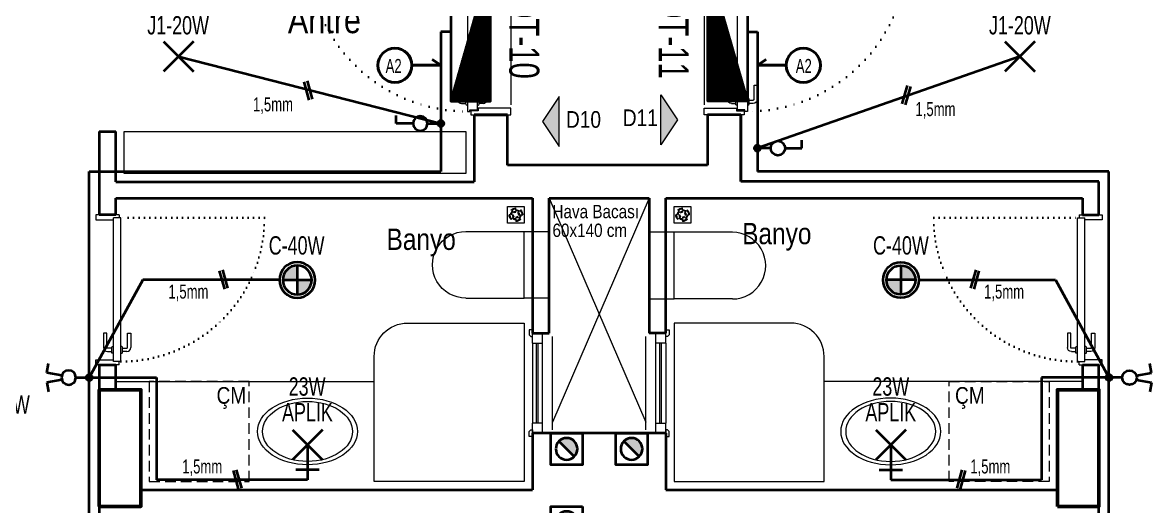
# Model space of a CAD drawing. Header units: millimetres. Extents: x 1852829 to 1882754, y -270850 to -231658.
# Drawn here: x 1865617 to 1866294, y -248341 to -248051 of the extents above; entities that cross this region are included whole.
import ezdxf
from ezdxf.enums import TextEntityAlignment as Align

# ---------------------------------------------------------------- set-up
doc = ezdxf.new("R2010")
doc.units = ezdxf.units.MM
for name, pattern in [('CONTINOUS', [0]), ('CONTINU', [0]), ('DASHED', [0.75, 0.5, -0.25]), ('DOT', [0.25, 0, -0.25]), ('izdüşüm arka', [3.174999999999999, 0, -3.174999999999999]), ('izdüşüm ön', [9.524999999999999, 6.35, -3.175])]:
    doc.linetypes.add(name, pattern=pattern)
for name, color, linetype, lineweight in [('a_ba', 6, 'Continuous', 50), ('a_doğrama', 251, 'Continuous', 20), ('a_duvar', 251, 'Continuous', 35), ('a_görünüş_ince', 8, 'Continuous', 20), ('a_izdüşüm_arka', 251, 'izdüşüm arka', 30), ('a_izdüşüm_ön', 6, 'izdüşüm ön', 9), ('a_not_mahal', 253, 'Continuous', 5), ('a_not_misc', 144, 'Continuous', 5), ('a_not_text', 7, 'Continuous', 13), ('a_tefriş', 8, 'Continuous', 20), ('Aydınlatma', 4, 'CONTINOUS', 35), ('Aydınlatma_', 3, 'Continuous', 40), ('Priz', 6, 'CONTINOUS', 40), ('Topraklama', 3, 'DASHED', 40)]:
    doc.layers.add(name, color=color, linetype=linetype, lineweight=lineweight)
doc.styles.add('Grupcad', font='arial.ttf', dxfattribs={"width": 0.7})
doc.styles.add('OL', font='tsimplex.shx', dxfattribs={"width": 0.8, "height": 12})
doc.styles.add('ROMANTUR', font='arial.ttf', dxfattribs={"width": 0.7})
doc.styles.get("Standard").update_dxf_attribs({"font": 'ARIALN.TTF'})

# ---------------------------------------------------------------- blocks, each defined once
blk = doc.blocks.new('M1')
at = {"layer": 'a_doğrama', "linetype": 'Continuous'}
for p, q in [((-23.9999999795109, 6.00000000372529), (-29.99999997951091, 6.00000000372529)), ((-29.99999997951091, 3.7252903e-09), (-29.99999997951091, 6.00000000372529)), ((-23.9999999795109, 3.7252903e-09), (-29.99999997951091, 3.7252903e-09)), ((-23.9999999795109, 3.7252903e-09), (-23.9999999795109, 6.00000000372529)), ((30.00000000558794, 5.999999996274707), (24.00000000558794, 5.999999996274707)), ((24.00000000558794, 5.999999996274707), (24.00000000558794, -3.7252903e-09)), ((30.00000000558794, -3.7252903e-09), (30.00000000558794, 5.999999996274707)), ((30.00000000558794, -3.7252903e-09), (24.00000000558794, -3.7252903e-09))]:
    blk.add_line(p, q, dxfattribs=at)
at = {"layer": 'a_doğrama'}
for p, q in [((24.00000000372529, 3.499999996274709), (-23.9999999795109, 3.50000000372529)), ((24.00000000372529, 2.499999996274709), (-23.9999999795109, 2.500000003725289))]:
    blk.add_line(p, q, dxfattribs=at)
for points in [[(-27.9999999795109, -0.9999999962747096), (-27.9999999795109, 3.7252903e-09), (-31.99999997951091, 3.7252903e-09), (-31.99999997951091, -1.999999996274708), (-28.9999999795109, -1.999999996274708)], [(28.00000000372529, -0.9999999962747096), (28.00000000372529, 3.7252903e-09), (32.00000000372529, 3.7252903e-09), (32.00000000372529, -1.999999996274708), (29.00000000372529, -1.999999996274708)]]:
    blk.add_lwpolyline(points, close=True, dxfattribs=at)
at = {"layer": 'a_görünüş_ince'}
for p, q in [((24.00000000372529, 5.999999996274707), (-23.9999999795109, 6.00000000372529)), ((-23.9999999795109, 3.7252903e-09), (24.00000000372529, -3.7252903e-09))]:
    blk.add_line(p, q, dxfattribs=at)
blk = doc.blocks.new('K1')
at = {"layer": 'a_doğrama', "color": 251}
for points in [[(-17.50000000000728, -2.500000000149157), (-22.00000000001455, -2.500000000152795), (-22.00000000001455, -1.527951098978519e-10), (1.999999999992724, 1.818989403545856e-11), (1.999999999985448, -3.99999999998181), (-17.50000000001455, -4.000000000152795), (-17.50000000000728, -2.500000000149157)], [(-27.50000000000728, -93.10000001805383), (-25.00000000000728, -93.10000001805383)], [(-14.50000000000728, -93.10000001811204), (-17.00000000000728, -93.10000001805383)], [(-17.50000000000728, -97.5000000001528), (-22.00000000001455, -97.50000000014916), (-22.00000000001455, -100.0000000001492), (1.999999999992724, -99.99999999998545), (1.999999999992724, -95.99999999998181), (-17.50000000000728, -96.0000000001528), (-17.50000000000728, -97.5000000001528)]]:
    blk.add_lwpolyline(points, dxfattribs=at)
blk.add_lwpolyline([(-18, -14.0000000001528), (-18.00000000001455, -4.000000000149157), (-18, -3.000000000149157), (-22.50000000000728, -3.000000000090949), (-22.50000000000728, -2.500000000152795), (-22.50000000000728, -2.000000000149157), (-24.00000000000728, -2.000000000149157), (-24.00000000001455, -2.500000000152795), (-24.00000000000728, -12.50000000014916), (-24.00000000001455, -88.0000000001528), (-24.00000000001455, -97.50000000014916), (-24.00000000001455, -98.00000000014916), (-22.50000000000728, -98.00000000014916), (-22.50000000000728, -97.50000000014916), (-22.50000000001455, -97.00000000014916), (-18.00000000000728, -97.00000000009095), (-18.00000000001455, -96.0000000001528), (-18, -86.50000000014916)], close=True, dxfattribs=at)
for points in [[(-25.00000000000728, -91.10000001805383), (-27.50000000000728, -91.10000001805747, -0.414213562373095), (-28, -90.60000001799563), (-28.00000000001455, -82.10000001805383), (-30.00000000000728, -82.10000001805383), (-30.00000000000728, -90.60000001799926)], [(-17.00000000000728, -91.1000000180502), (-14.50000000000728, -91.10000001805383, 0.414213562373095), (-14.00000000001455, -90.60000001811204), (-14.00000000001455, -82.10000001811204), (-12.00000000000728, -82.10000001811204), (-12.00000000000728, -90.60000001811204)], [(-24.00000000000728, -94.10000001805383), (-24.50000000000728, -94.10000001799926, -0.4142135623730951), (-25, -93.60000001805383), (-25.00000000000728, -90.60000001805383, -0.414213562373095), (-24.50000000001455, -90.1000000180502), (-24.00000000000728, -90.10000001805747)], [(-18.00000000001455, -94.10000001805383), (-17.5, -94.10000001805383, 0.4142135623730951), (-17.00000000000728, -93.6000000181084), (-17.00000000001455, -90.60000001805383, 0.414213562373095), (-17.50000000000728, -90.10000001805747), (-18.00000000000728, -90.10000001805747)]]:
    blk.add_lwpolyline(points, format="xyb", dxfattribs=at)
for centre, start, end in [((-27.50000000000728, -90.60000001799563), 180, 270), ((-14.50000000000728, -90.60000001811204), 270, 0)]:
    blk.add_arc(centre, 2.499999999999999, start, end, dxfattribs=at)
at = {"layer": 'a_görünüş_ince', "color": 251}
blk.add_line((1.999999999992724, -5.999999999985448), (1.999999999992724, -93.99999999998181), dxfattribs=at)
at = {"layer": 'a_izdüşüm_arka', "color": 251, "linetype": 'DOT', "ltscale": 20}
blk.add_line((-24.00000000000728, -2.000000000381988), (-120.0000000000146, -2.000000000385626), dxfattribs=at)
blk.add_arc((-24.00000000000728, -2.000000000149157), 95.99999999999999, 180.0000000002084, 270.0000000004169, dxfattribs=at)
blk = doc.blocks.new('K2')
at = {"layer": 'a_doğrama', "color": 251, "linetype": 'Continuous'}
for p, q in [((-13.00000000162981, 88.09999999962747), (-13.00000000186265, 1.900000000372529)), ((-13.00000000162981, 88.09999999962747), (-8.500000001862645, 88.09999999962747)), ((-12.00000000162981, 90), (-12.00000000162981, 88.09999999962747)), ((-12.00000000162981, 90), (-10.00000000186265, 90)), ((-8.500000001862645, 88.09999999962747), (-8.500000001862645, 1.900000000372529)), ((-13.00000000186265, 1.900000000372529), (-8.500000001862645, 1.900000000372529)), ((-12.00000000186265, 0), (-12.00000000186265, 1.900000000372529)), ((-12.00000000186265, 0), (-10.00000000186265, 0))]:
    blk.add_line(p, q, dxfattribs=at)
for points in [[(-1.629814505577087e-09, 90.00000000005821), (1.999999998137355, 90), (1.999999998137355, 87), (-8.500000001862645, 87)], [(0, 0), (2, 0), (2, 3), (-8.500000001862645, 3)]]:
    blk.add_lwpolyline(points, dxfattribs=at)
at = {"layer": 'a_doğrama', "color": 251}
for points in [[(-16.50000000186265, 82.09999999962747), (-14.00000000162981, 82.09999999962747)], [(-5.000000001862645, 82.09999999962747), (-7.500000001862645, 82.09999999962747)]]:
    blk.add_lwpolyline(points, dxfattribs=at)
for points in [[(-13.00000000162981, 83.09999999962747), (-13.50000000186265, 83.09999999962747, 0.4142135623730951), (-14.00000000186265, 82.59999999962747), (-14.00000000186265, 79.59999999962747, 0.414213562373095), (-13.50000000162981, 79.09999999968568), (-13.00000000162981, 79.09999999962747)], [(-8.500000001629815, 83.09999999962747), (-8.000000001629815, 83.09999999962747, -0.4142135623730951), (-7.500000001862645, 82.59999999962747), (-7.500000001862645, 79.59999999962747, -0.414213562373095), (-8.000000001629815, 79.09999999962747), (-8.500000001629815, 79.09999999962747)], [(-14.00000000162981, 80.09999999962747), (-16.50000000162981, 80.09999999962747, 0.414213562373095), (-17.00000000162981, 79.59999999962747), (-17.00000000186265, 71.09999999962747), (-19.00000000186265, 71.09999999962747), (-19.00000000186265, 79.59999999962747)], [(-7.500000001862645, 80.09999999956926), (-5.000000001862645, 80.09999999962747, -0.414213562373095), (-4.500000001862645, 79.59999999962747), (-4.500000001862645, 71.09999999962747), (-2.500000001862645, 71.09999999962747), (-2.500000001629815, 79.59999999962747)]]:
    blk.add_lwpolyline(points, format="xyb", dxfattribs=at)
for centre, start, end in [((-16.50000000186265, 79.59999999962747), 90, 180), ((-5.000000001629815, 79.59999999962747), 0, 90)]:
    blk.add_arc(centre, 2.499999999999999, start, end, dxfattribs=at)
at = {"layer": 'a_izdüşüm_arka', "color": 251}
blk.add_lwpolyline([(-99.20006576180458, 1.900000000372529), (-13.00006576254964, 1.900000000372529)], dxfattribs=at)
blk.add_arc((-13.00006576254964, 1.900000000372529), 86.19999999925494, 89.99995624410063, 180, dxfattribs=at)
blk = doc.blocks.new('klozet')
at = {"layer": 'a_tefriş'}
blk.add_line((20.00000001909211, 4.703179000000001e-08), (-20.00000001862645, -4.65661287e-08), dxfattribs=at)
for points in [[(-20.00000001816079, 4.74974513e-08), (-20.00000001816079, -14.99999998975545), (20.00000001909211, -14.99999999022111), (20.00000001909211, 4.703179000000001e-08)], [(-20.00000001816079, -49.9999999529682), (-20.00000001816079, -14.99999998975545)], [(20.00000001909211, -49.9999999529682), (20.00000001909211, -14.99999999022111)]]:
    blk.add_lwpolyline(points, dxfattribs=at)
blk.add_arc((4.656613e-10, -49.99999995250255), 20, 179.9999999733195, 359.9999999733196, dxfattribs=at)
blk = doc.blocks.new('baca_müstakil')
at = {"layer": 'a_duvar'}
h = blk.add_hatch(color=256, dxfattribs=at)
h.dxf.hatch_style = 1
h.paths.add_polyline_path([(4.903805922287575, -4.903805922287575, 0.198912367379658), (3, -9.5, 0.6681786379192994), (14.09619407771242, -14.09619407771242)])
blk.add_line((4.903805922287575, -4.903805922287575), (14.09619407771242, -14.09619407771242), dxfattribs=at)
blk.add_lwpolyline([(0, -19), (19, -19), (19, 0), (0, 0)], close=True, dxfattribs=at)
blk.add_circle((9.5, -9.5), 6.5, dxfattribs=at)
blk = doc.blocks.new('tefriş_süzgeç')
at = {"layer": 'a_tefriş'}
for p, q in [((4.999999999767168, 0), (-4.999999999767168, 0)), ((-4.999999999767168, 0), (-5.00000000023283, -9.999999999068676)), ((4.999999999767168, -9.999999999068676), (4.999999999767168, 0)), ((-3.624374986393377, -5.061997667886316), (-4.124374985927715, -5.061997668817638)), ((-2.624374985927715, -5.061997667886316), (-3.124374985927715, -5.061997667886316)), ((-2.549553412196473, -2.511978339935012), (-2.898696066995398, -2.154068565527268)), ((-1.960721618304887, -3.338196313462503), (-2.30986427217249, -2.980286539986083)), ((-1.624374985927715, -5.061997667886316), (-2.124374985927715, -5.061997667886316)), ((-1.166765264002606, -6.166765264235437), (-1.52031865552999, -6.520318654365838)), ((-1.152982795378193, -3.943617439828813), (-1.502125448780134, -3.585707665421068)), ((-0.157720073460041, -2.526679446673369), (-0.157720073460041, -2.026679447604692)), ((-0.0619976662273985, -1.499620349357428), (-0.0619976662273985, -0.999620350288751)), ((-0.0619976681191474, -2.99962035100907), (-0.0619976685848087, -3.501690010540187)), ((-0.0619976681191474, -6.624374984763563), (-0.0619976676534861, -7.124374984763563)), ((1.042769928695634, -3.957230071537196), (1.396323318826034, -3.603676681406795)), ((1.056382559938356, -6.152982796542346), (1.4142923343461, -6.502125450409948)), ((1.500379648292437, -5.061997667886316), (2.000379649223759, -5.061997667886316)), ((1.749876709422096, -3.250123291276395), (2.103430098621174, -2.896569899283349)), ((2.456983491079881, -2.543016509152948), (2.810536880744621, -2.189463119022548)), ((2.500379649223759, -5.061997667886316), (3.000379648758098, -5.061997667886316)), ((3.500379649689422, -5.061997667886316), (4.000379649689422, -5.061997666954994)), ((-5.00000000023283, -9.999999999068676), (4.999999999767168, -9.999999999068676)), ((-2.580978826852515, -7.580978826619684), (-2.934532216982915, -7.934532217681407)), ((-1.873872044263407, -6.873872044496237), (-2.227425434859469, -7.227425436489284)), ((-0.0619976676534861, -7.624374986626207), (-0.0619976681191474, -8.124374986626206)), ((-0.0619976685848087, -8.624374985694885), (-0.0619976681191474, -9.124374986626206)), ((1.772202108753845, -6.851268104277551), (2.130111884092912, -7.200410758145153)), ((2.488021658966317, -7.549553413875401), (2.8459314329084, -7.898696067743003))]:
    blk.add_line(p, q, dxfattribs=at)
for centre, radius, start, end in [((-0.0619976681191474, -5.061997667886316), 4.062377317597922, 134.2895954455946, 179.9999999466391), ((-0.0619976681191474, -5.061997667886316), 3.562377317597923, 134.2895954455946, 179.9999999466391), ((-0.0619976681191474, -5.061997667886316), 3.062377317597923, 179.9999999466391, 225.0000000094237), ((-0.0619976681191474, -5.061997667886316), 2.562377317597923, 179.9999999466391, 225.0000000094237), ((-0.3842644772885251, -4.420736038768153), 2.404751406819375, 84.59432072315609, 143.2015872092405), ((-0.0619976681191474, -5.061997667886316), 2.062377317597923, 134.2895954455946, 179.9999999466391), ((-0.1431039219996819, -4.967836399330735), 2.441200708543581, 90.34304790748254, 138.1212251299477), ((-0.0619976681191474, -5.061997667886316), 1.562377317597923, 134.2895954455946, 179.9999999466391), ((-0.0619976681191474, -5.061997667886316), 2.062377317597923, 225.0000000094237, 269.9999999733196), ((-0.0619976681191474, -5.061997667886316), 1.562377317597923, 225.0000000094237, 269.9999999733196), ((-0.0619976681191474, -5.061997667886316), 4.062377317597922, 45.00000000942374, 89.99999997331958), ((-0.0619976681191474, -5.061997667886316), 3.562377317597923, 45.00000000942374, 89.99999997331958), ((-0.0619976681191474, -5.061997667886316), 2.062377317597923, 45.00000000942374, 89.99999997331958), ((-0.0619976681191474, -5.061997667886316), 1.562377317597923, 45.00000000942374, 89.99999997331958), ((-0.0619976681191474, -5.061997667886316), 1.562377317597923, 314.2895954455946, 359.9999999466391), ((-0.0619976681191474, -5.061997667886316), 2.062377317597923, 314.2895954455946, 359.9999999466391), ((-0.0619976681191474, -5.061997667886316), 2.562377317597923, 359.9999999466391, 45.00000000942374), ((-0.0619976681191474, -5.061997667886316), 3.062377317597923, 359.9999999466391, 45.00000000942374), ((-0.0619976681191474, -5.061997667886316), 3.562377317597923, 314.2895954455946, 359.9999999466391), ((-0.0619976681191474, -5.061997667886316), 4.062377317597922, 314.2895954455946, 359.9999999466391), ((-0.0619976681191474, -5.061997667886316), 4.062377317597922, 225.0000000094237, 269.9999999733196), ((-0.0619976681191474, -5.061997667886316), 3.562377317597923, 225.0000000094237, 269.9999999733196), ((-0.0619976681191474, -5.061997667886316), 2.562377317597923, 269.9999999733196, 315.710404554327), ((-0.0619976681191474, -5.061997667886316), 3.062377317597923, 269.9999999733196, 315.710404554327)]:
    blk.add_arc(centre, radius, start, end, dxfattribs=at)
blk = doc.blocks.new('KAT PANOSU')
at = {"layer": 'Aydınlatma', "linetype": 'CONTINU'}
h = blk.add_hatch(dxfattribs=at)
h.set_pattern_fill('ANSI31', color=2)
h.set_pattern_definition([(45, (274.5771019925305, -113244.4411191259), (-0.08838834764831843, 0.08838834764831845), [])])
h.paths.add_polyline_path([(41.49600000001374, 11.86921477770375), (-41.49599999995553, -11.86921477760188), (41.49600000001374, -11.86921477760188)])
at = {"layer": 'Aydınlatma', "color": 2, "linetype": 'CONTINU'}
for p, q in [((-41.49599999995553, -11.86921477760188), (41.49600000007194, 11.8692147777183)), ((-41.49599999989732, -11.86921477754368), (41.49600000013015, 11.86921477777651)), ((-41.49599999989732, -11.86921477754368), (41.49600000013015, 11.86921477777651)), ((-41.49599999983911, -11.86921477748547), (41.49600000018836, 11.86921477783471)), ((-41.49600000001374, -11.86921477766009), (41.49600000001374, 11.86921477766009)), ((-41.49599999995553, -11.86921477760188), (41.49600000007194, 11.8692147777183))]:
    blk.add_line(p, q, dxfattribs=at)
for points in [[(-41.49599999995553, -11.86921477760188), (-41.49599999995553, 11.8692147777183), (41.49600000001374, 11.8692147777183), (41.49600000001374, -11.86921477760188)], [(-41.49599999989732, -11.86921477754368), (-41.49599999989732, 11.86921477777651), (41.49600000007194, 11.86921477777651), (41.49600000007194, -11.86921477754368)], [(-41.49599999989732, -11.86921477754368), (-41.49599999989732, 11.86921477777651), (41.49600000007194, 11.86921477777651), (41.49600000007194, -11.86921477754368)], [(-41.49599999983911, -11.86921477748547), (-41.49599999983911, 11.86921477783471), (41.49600000013015, 11.86921477783471), (41.49600000013015, -11.86921477748547)], [(-41.49600000001374, -11.86921477766009), (-41.49600000001374, 11.86921477766009), (41.49599999995553, 11.86921477766009), (41.49599999995553, -11.86921477766009)], [(-41.49599999995553, -11.86921477760188), (-41.49599999995553, 11.8692147777183), (41.49600000001374, 11.8692147777183), (41.49600000001374, -11.86921477760188)]]:
    blk.add_lwpolyline(points, close=True, dxfattribs=at)
blk = doc.blocks.new('C-20W')
at = {"layer": 'Aydınlatma', "linetype": 'CONTINU'}
h = blk.add_hatch(color=1, dxfattribs=at)
h.paths.add_polyline_path([(8.702380952381645, -1.455191522836685e-11), (0, -1.455191522836685e-11), (0, 8.702380952352541, -0.4142135623730951)])
h.paths.add_polyline_path([(0, -8.702380952381645, -0.4142135623730951), (-8.702380952367093, -1.455191522836685e-11), (0, -1.455191522836685e-11)])
at = {"layer": 'Aydınlatma', "color": 1, "linetype": 'CONTINU'}
for p, q in [((0, 8.702380952381645), (0, -8.702380952381645)), ((8.702380952381645, 0), (-8.702380952367093, 0))]:
    blk.add_line(p, q, dxfattribs=at)
at = {"layer": 'Aydınlatma', "linetype": 'CONTINU'}
blk.add_circle((0, 0), 10.74999999999503, dxfattribs=at)
at = {"layer": 'Aydınlatma', "color": 1, "linetype": 'CONTINU'}
blk.add_circle((0, 0), 8.702380952376926, dxfattribs=at)
at = {"layer": 'Aydınlatma', "linetype": 'CONTINU', "style": 'Grupcad', "width": 0.7, "flags": 8}
blk.add_attdef('C-40W', text='', height=11, dxfattribs=at).set_placement((0, 20.74999999998545), align=Align.MIDDLE_CENTER)
blk = doc.blocks.new('APLIK dahili tip1-23W')
at = {"layer": 'Aydınlatma', "color": 1, "linetype": 'CONTINU'}
for p, q in [((9, 24.00000000011642), (-9, 6.000000000116415)), ((-9, 24.00000000011642), (9, 6.000000000116415))]:
    blk.add_line(p, q, dxfattribs=at)
at = {"layer": 'Aydınlatma', "linetype": 'CONTINU'}
for p, q in [((0, 15.00000000011642), (1.164153218269348e-10, -2.91038304567337e-11)), ((-7, 2.91038304567337e-11), (7, -2.91038304567337e-11)), ((8.731149137020111e-11, 0), (0, 0))]:
    blk.add_line(p, q, dxfattribs=at)
at = {"layer": 'Aydınlatma', "linetype": 'CONTINU', "style": 'Grupcad', "width": 0.7, "flags": 8}
for tag, p in [('23W', (0, 49.96379749526386)), ('APLIK', (0, 34.5427277534036))]:
    blk.add_attdef(tag, text='', height=11, dxfattribs=at).set_placement(p, align=Align.MIDDLE_CENTER)
blk = doc.blocks.new('J1-20W')
at = {"layer": 'Aydınlatma', "color": 1, "linetype": 'CONTINU'}
for p, q in [((9, 9), (-9, -9)), ((-9, 9), (9, -9))]:
    blk.add_line(p, q, dxfattribs=at)
at = {"layer": 'Aydınlatma', "linetype": 'CONTINU', "style": 'Grupcad', "width": 0.7, "flags": 8}
blk.add_attdef('J1-20W', text='', height=11, dxfattribs=at).set_placement((0, 18.74764386721654), align=Align.MIDDLE_CENTER)
blk = doc.blocks.new('KOMUTATOR ANAHTAR')
at = {"layer": 'Aydınlatma', "color": 6, "linetype": 'CONTINU'}
for p, q in [((-2.876584113124409, 17.46272058073373), (-8.55538248429366, 16.51159817440202)), ((-1.361482364300173, 8.416611178297899), (-2.876584113124409, 17.46272058073373)), ((1.361482364300173, 8.416611178297899), (2.876584113124409, 17.46272058073373)), ((2.876584113124409, 17.46272058073373), (8.55538248429366, 16.51159817440202))]:
    blk.add_line(p, q, dxfattribs=at)
blk.add_circle((0, 4.318423200005782), 4.318423200000162, dxfattribs=at)
blk = doc.blocks.new('NORMAL ANAHTAR')
at = {"layer": 'Aydınlatma', "color": 6, "linetype": 'CONTINU'}
for p, q in [((0, 18.75986064848257), (-4.863207719157799, 18.75986064848257)), ((0, 8.636846400011564), (0, 18.75986064848257))]:
    blk.add_line(p, q, dxfattribs=at)
blk.add_circle((0, 4.31842319999123), 4.318423200000162, dxfattribs=at)
blk = doc.blocks.new('BUAT (Enerji)')
at = {"layer": 'Priz', "linetype": 'CONTINU'}
h = blk.add_hatch(color=256, dxfattribs=at)
edge = h.paths.add_edge_path()
edge.add_arc((0, 0), 1.75, 0, 360)
blk.add_circle((0, 0), 1.75, dxfattribs=at)

msp = doc.modelspace()

# ---------------------------------------------------------------- hatches: boundary and pattern name
at = {"layer": 'a_not_misc'}
h = msp.add_hatch(color=256, dxfattribs=at)
h.dxf.hatch_style = 1
h.paths.add_polyline_path([(1865938.671613295, -248095.314383763), (1865928.671613295, -248110.314383763), (1865938.671613295, -248125.314383763)])
h = msp.add_hatch(color=256, dxfattribs=at)
h.dxf.hatch_style = 1
h.paths.add_polyline_path([(1865999.677193291, -248094.3325850164), (1866009.677193291, -248109.3325850164), (1865999.677193291, -248124.3325850164)])

# ---------------------------------------------------------------- linework, layer by layer
at = {"layer": 'a_ba', "color": 253}
for points in [[(1865662.7101567, -248341.2790660121), (1865687.7101567, -248341.2790660121), (1865687.7101567, -248271.2790660121), (1865662.7101567, -248271.2790660121)], [(1866237.710156701, -248341.2790660117), (1866262.710156701, -248341.2790660117), (1866262.710156701, -248271.2790660117), (1866237.710156701, -248271.2790660117)]]:
    msp.add_lwpolyline(points, close=True, dxfattribs=at)
at = {"layer": 'a_duvar'}
for p, q in [((1865887.710154428, -248106.2790654349), (1865887.710154428, -248146.5098170843)), ((1865907.710156703, -248106.2790651322), (1865887.710155806, -248106.2790651322)), ((1865887.710156701, -248106.2790660121), (1865907.710156701, -248106.2790660121)), ((1865907.710155838, -248136.5098170843), (1865907.710155838, -248106.2790652729)), ((1865907.710156703, -248136.5098161867), (1865907.710156703, -248106.2790651322)), ((1866027.710154018, -248106.2790647321), (1866027.710154018, -248136.5098178225)), ((1866047.710156487, -248106.2790647321), (1866027.710154018, -248106.2790647321)), ((1866047.710154912, -248106.2790660121), (1866027.710154912, -248106.2790660121)), ((1866047.71015511, -248106.2790663148), (1866047.71015511, -248146.2790672585)), ((1866047.710156488, -248146.2790672585), (1866047.710156487, -248106.2790647321)), ((1865662.710156701, -248116.2790660121), (1865662.710156701, -248166.2790668874)), ((1865662.710156701, -248116.2790660121), (1865672.710156701, -248116.2790660121)), ((1865672.710156701, -248146.5098170843), (1865672.710156701, -248116.2790660121)), ((1866027.710154912, -248136.5098170843), (1865907.710156701, -248136.5098170843)), ((1865672.7101567, -248146.5098170843), (1865887.710154428, -248146.5098170843)), ((1866262.710156701, -248146.2790672585), (1866047.710156488, -248146.2790672585)), ((1866262.710156701, -248166.27920587), (1866262.710156701, -248146.2790660121)), ((1865672.7101567, -248166.2790668874), (1865672.7101567, -248156.2790668873)), ((1865672.7101567, -248156.2790668873), (1865922.710163294, -248156.2790668873)), ((1865922.710163294, -248156.2790668873), (1865922.710163287, -248237.2790660253)), ((1865932.710163294, -248156.2790668873), (1865992.710163294, -248156.2790668873)), ((1865932.710163288, -248237.2790660253), (1865932.710163294, -248156.2790668873)), ((1865992.710163294, -248156.2790668873), (1865992.710163289, -248237.2790660266)), ((1866002.710163294, -248156.2790668873), (1866252.710157072, -248156.2790668873)), ((1866002.710163289, -248237.2790660266), (1866002.710163294, -248156.2790668873)), ((1866252.710156701, -248156.2790660121), (1866252.710156701, -248166.27920587)), ((1865662.7101567, -248256.2790668962), (1865662.7101567, -248351.2790660121)), ((1865672.7101567, -248271.2790660121), (1865672.7101567, -248256.2792058788)), ((1866252.7101567, -248256.2792058787), (1866252.7101567, -248271.2790660117)), ((1866262.7101567, -248351.2790660121), (1866262.7101567, -248256.279066896)), ((1865687.7101567, -248331.2790660121), (1865922.710163295, -248331.2790660121)), ((1866002.710163294, -248331.2790660121), (1866237.710156701, -248331.2790660121))]:
    msp.add_line(p, q, dxfattribs=at)
for points in [[(1865672.7101567, -248166.2790668874), (1865662.710156701, -248166.2790668874)], [(1866252.710156701, -248166.27920587), (1866262.7101567, -248166.27920587)], [(1865922.710163287, -248237.2790660253), (1865932.710163288, -248237.2790660253)], [(1866002.710163289, -248237.2790660266), (1865992.710163289, -248237.2790660266)], [(1865662.708905856, -248256.2790668787), (1865672.708905857, -248256.2792058614)], [(1866252.7101567, -248256.2792058787), (1866262.7101567, -248256.279066896)], [(1865922.710163295, -248297.2790660117), (1865922.710163295, -248331.2790660121)], [(1866002.710163287, -248297.2790660117), (1865922.710163287, -248297.2790660117)], [(1866002.710163294, -248297.2790660117), (1866002.710163294, -248331.2790660121)]]:
    msp.add_lwpolyline(points, dxfattribs=at)
at = {"layer": 'a_görünüş_ince'}
for p, q in [((1865934.710163287, -248295.2790660121), (1865934.710163288, -248239.2790660253)), ((1865990.710163287, -248295.2790660119), (1865990.710163289, -248239.2790660265))]:
    msp.add_line(p, q, dxfattribs=at)
at = {"layer": 'a_izdüşüm_ön', "color": 251}
for points in [[(1865692.7101567, -248326.2791311323), (1865752.7101567, -248326.2791311323), (1865752.7101567, -248266.2791311323), (1865692.7101567, -248266.2791311323)], [(1866232.710195956, -248326.2791311323), (1866172.710195956, -248326.2791311323), (1866172.710195956, -248266.2791311323), (1866232.710195956, -248266.2791311323)]]:
    msp.add_lwpolyline(points, close=True, dxfattribs=at)
at = {"layer": 'a_not_misc'}
for points in [[(1865938.671613295, -248095.314383763), (1865928.671613295, -248110.314383763), (1865938.671613295, -248125.314383763), (1865938.671613295, -248095.314383763)], [(1865999.677193291, -248094.3325850164), (1866009.677193291, -248109.3325850164), (1865999.677193291, -248124.3325850164), (1865999.677193291, -248094.3325850164)]]:
    msp.add_lwpolyline(points, close=True, dxfattribs=at)
for points in [[(1865932.710163294, -248156.2790668866), (1865990.710163288, -248290.6457327083)], [(1865992.710163294, -248156.2790668873), (1865934.710163287, -248290.6457327079)]]:
    msp.add_lwpolyline(points, dxfattribs=at)
at = {"layer": 'a_tefriş'}
msp.add_lwpolyline([(1865677.710156701, -248116.2790660121), (1865882.710154428, -248116.2790660121), (1865882.710154428, -248141.5098170843), (1865677.710156701, -248141.5098170843)], close=True, dxfattribs=at)
for points in [[(1865917.710163295, -248326.2790660121), (1865827.710163295, -248326.2790660121), (1865827.710163295, -248251.2790660121, -0.414213562373095), (1865847.710163295, -248231.2790660121), (1865917.710163295, -248231.2790660121)], [(1866007.710163294, -248326.2790660121), (1866097.710163294, -248326.2790660121), (1866097.710163294, -248251.2790660121, 0.414213562373095), (1866077.710163294, -248231.2790660121), (1866007.710163294, -248231.2790660121)]]:
    msp.add_lwpolyline(points, format="xyb", close=True, dxfattribs=at)
for points in [[(1865672.7101567, -248266.2790660121), (1865827.710163294, -248266.2790660121)], [(1866252.7101567, -248266.2790660121), (1866097.710163294, -248266.2790660121)]]:
    msp.add_lwpolyline(points, dxfattribs=at)
for major_axis, ratio in [((30.00000000000001, -2.319406993624021e-14), 0.6666666666666666), ((27.00000000000001, -2.087466294261619e-14), 0.6666666666666665)]:
    msp.add_ellipse((1865787.710159892, -248296.2791311443), major_axis=major_axis, ratio=ratio, dxfattribs=at)
at = {"layer": 'a_tefriş', "extrusion": (0, 0, -1)}
for major_axis, ratio in [((-30.00000000000001, -2.319406993624021e-14), 0.6666666666666666), ((-27.00000000000001, -2.087466294261619e-14), 0.6666666666666665)]:
    msp.add_ellipse((1866137.710192765, -248296.2791311443), major_axis=major_axis, ratio=ratio, dxfattribs=at)
at = {"layer": 'Aydınlatma'}
for p, q in [((1865873.709459903, -248056.5287516949), (1865867.709459903, -248056.5287516949)), ((1865867.709459903, -248056.5287516949), (1865867.709459902, -248140.2790672585)), ((1866051.710853497, -248056.5287516949), (1866057.710853497, -248056.5287516949)), ((1866057.710853497, -248056.5287516949), (1866057.710853498, -248140.2790672585)), ((1865710.210156806, -248071.2790666353), (1865867.709459902, -248111.4673572693)), ((1865867.709459903, -248076.5591274571), (1865862.480785875, -248073.0221125966)), ((1866215.210156594, -248071.2790666353), (1866057.710853498, -248126.2790659953)), ((1866057.710853497, -248076.5591274571), (1866062.939527525, -248073.0221125966)), ((1865656.7101567, -248140.2790672585), (1865867.709459902, -248140.2790672585)), ((1865656.710156699, -248467.2784682056), (1865656.7101567, -248140.2790672585)), ((1866268.710156701, -248140.2790672585), (1866057.710853498, -248140.2790672585)), ((1866268.710156701, -248467.2784682056), (1866268.710156701, -248140.2790672585)), ((1865688.827842047, -248205.3853712704), (1865656.7101567, -248263.9686371104)), ((1865770.833020235, -248205.3853712704), (1865688.827842047, -248205.3853712704)), ((1866154.587293165, -248205.3853712704), (1866236.592471354, -248205.3853712704)), ((1866236.592471354, -248205.3853712704), (1866268.7101567, -248263.9686371104)), ((1865656.7101567, -248263.9686371104), (1865697.162065029, -248263.9686371104)), ((1865697.162065029, -248263.9686371104), (1865697.162065029, -248325.2790660121)), ((1866268.710156701, -248263.9686371104), (1866228.258248372, -248263.9686371104)), ((1866228.258248372, -248263.9686371104), (1866228.258248372, -248325.2790660121)), ((1865787.659408346, -248319.2790660121), (1865787.659408346, -248325.2790660121)), ((1866137.760905054, -248319.2790660121), (1866137.760905054, -248325.2790660121)), ((1865787.659408346, -248325.2790660121), (1865697.162065029, -248325.2790660121)), ((1866137.760905054, -248325.2790660121), (1866228.258248372, -248325.2790660121))]:
    msp.add_line(p, q, dxfattribs=at)
at = {"layer": 'Aydınlatma', "color": 3}
for p, q in [((1865785.485966651, -248086.4168540765), (1865788.58346084, -248097.414024987)), ((1865787.41106126, -248085.8746264971), (1865790.508555449, -248096.8717974075)), ((1866147.57445131, -248088.7257520314), (1866144.476957121, -248099.7229229419)), ((1866149.499545918, -248089.2679796109), (1866146.402051729, -248100.2651505213)), ((1865734.749604409, -248199.8867858152), (1865737.847098598, -248210.8839567257)), ((1865736.674699017, -248199.3445582358), (1865739.772193206, -248210.3417291463)), ((1866188.745614383, -248199.3445582358), (1866185.648120194, -248210.3417291463)), ((1866190.670708992, -248199.8867858152), (1866187.573214803, -248210.8839567257)), ((1865743.023077019, -248319.7804805569), (1865746.120571208, -248330.7776514674)), ((1865744.948171627, -248319.2382529775), (1865748.045665816, -248330.235423888)), ((1866180.472141773, -248319.2382529775), (1866177.374647584, -248330.235423888)), ((1866182.397236381, -248319.7804805569), (1866179.299742192, -248330.7776514674))]:
    msp.add_line(p, q, dxfattribs=at)
at = {"layer": 'Aydınlatma', "color": 6}
for p, q in [((1865859.709459902, -248111.4673572693), (1865867.709459902, -248111.4673572693)), ((1866065.710853498, -248126.2790659953), (1866057.710853498, -248126.2790659953)), ((1865648.7101567, -248263.9686371104), (1865656.7101567, -248263.9686371104)), ((1866276.7101567, -248263.9686371104), (1866268.7101567, -248263.9686371104))]:
    msp.add_line(p, q, dxfattribs=at)
at = {"layer": 'Priz', "color": 4, "linetype": 'CONTINU'}
for p, q in [((1865850.41204298, -248076.5591274571), (1865867.709459903, -248076.5591274571)), ((1866075.008270421, -248076.5591274571), (1866057.710853497, -248076.5591274571))]:
    msp.add_line(p, q, dxfattribs=at)
for centre in [(1865840.165432903, -248076.5591274571), (1866085.254880497, -248076.5591274571)]:
    msp.add_circle(centre, 10.24661007686518, dxfattribs=at)

# ---------------------------------------------------------------- block references
at = {"layer": 'a_doğrama', "rotation": 270}
msp.add_blockref('M1', (1865922.710163283, -248267.2790660048), dxfattribs=at)
at = {"layer": 'a_doğrama', "xscale": -1, "rotation": 90}
msp.add_blockref('M1', (1866002.71016329, -248267.2790660062), dxfattribs=at)
at = {"layer": 'a_duvar', "xscale": -1, "rotation": 90}
for p in [(1865933.7101567, -248297.2790660114), (1865972.710156701, -248297.2790660117), (1865933.7101567, -248341.2790660117)]:
    msp.add_blockref('baca_müstakil', p, dxfattribs=at)
at = {"layer": 'a_izdüşüm_arka', "ltscale": 5}
for name, p, rotation in [('K1', (1865907.710156501, -248006.2791020106), 359.9992036878907), ('K2', (1865662.7101567, -248166.2790668874), 179.9992036878907)]:
    msp.add_blockref(name, p, dxfattribs=dict(at, rotation=rotation))
at = {"layer": 'a_izdüşüm_arka', "ltscale": 5, "xscale": -1}
for name, p, rotation in [('K1', (1866027.710155112, -248006.2791020106), 0.0007963121092924297), ('K2', (1866262.710157072, -248166.2790668873), 180.0007963121094)]:
    msp.add_blockref(name, p, dxfattribs=dict(at, rotation=rotation))
at = {"layer": 'a_tefriş', "xscale": -1, "rotation": 90}
for p in [(1865907.710163294, -248166.2790668871), (1866007.710163294, -248166.2790668871)]:
    msp.add_blockref('tefriş_süzgeç', p, dxfattribs=at)
at = {"layer": 'a_tefriş', "color": 113, "xscale": -1, "rotation": 269.9992036605381}
msp.add_blockref('klozet', (1865932.710163291, -248196.2795186133), dxfattribs=at)
at = {"layer": 'a_tefriş', "color": 113, "rotation": 90.00079633946197}
msp.add_blockref('klozet', (1865992.710163292, -248196.7790664572), dxfattribs=at)
at = {"layer": 'Aydınlatma', "linetype": 'CONTINU', "xscale": -1}
for name, p, rotation in [('KAT PANOSU', (1865885.57867468, -248056.5287684474), 90), ('NORMAL ANAHTAR', (1865859.709459902, -248111.4673572693), 90.00000000000007), ('KOMUTATOR ANAHTAR', (1865648.7101567, -248263.9686371104), 90)]:
    msp.add_blockref(name, p, dxfattribs=dict(at, rotation=rotation))
at = {"layer": 'Aydınlatma', "linetype": 'CONTINU'}
for name, p, rotation in [('KAT PANOSU', (1866039.84163872, -248056.5287684474), 270), ('NORMAL ANAHTAR', (1866065.710853498, -248126.2790659953), 269.9999999999999), ('KOMUTATOR ANAHTAR', (1866276.7101567, -248263.9686371104), 270)]:
    msp.add_blockref(name, p, dxfattribs=dict(at, rotation=rotation))
ref = msp.add_blockref('C-20W', (1865781.583020235, -248205.3853712704), dxfattribs=dict(at, xscale=-1))
ref.add_attrib('C-20W', 'C-40W', dxfattribs={"layer": 'Aydınlatma_', "color": 4, "linetype": 'Continuous', "height": 11, "style": 'Grupcad', "width": 0.7}).set_placement((1865781.168081627, -248184.6353712704), align=Align.MIDDLE_CENTER)
ref = msp.add_blockref('C-20W', (1866143.837293165, -248205.3853712704), dxfattribs=at)
ref.add_attrib('C-20W', 'C-40W', dxfattribs={"layer": 'Aydınlatma_', "color": 4, "linetype": 'Continuous', "height": 11, "style": 'Grupcad', "width": 0.7}).set_placement((1866143.837293165, -248184.6353712704), align=Align.MIDDLE_CENTER)
ref = msp.add_blockref('APLIK dahili tip1-23W', (1865787.659408346, -248319.2790660121), dxfattribs=dict(at, xscale=-1))
ref.add_attrib('APLIK', 'APLIK', dxfattribs={"layer": 'Aydınlatma_', "color": 4, "linetype": 'ByBlock', "height": 11, "style": 'Grupcad', "width": 0.7}).set_placement((1865787.680417896, -248284.7363382587), align=Align.MIDDLE_CENTER)
ref.add_attrib('23W', '23W', dxfattribs={"layer": 'Aydınlatma_', "color": 4, "linetype": 'ByBlock', "height": 11, "style": 'Grupcad', "width": 0.7}).set_placement((1865787.465070011, -248269.3152685168), align=Align.MIDDLE_CENTER)
ref = msp.add_blockref('APLIK dahili tip1-23W', (1866137.760905054, -248319.2790660121), dxfattribs=at)
ref.add_attrib('APLIK', 'APLIK', dxfattribs={"layer": 'Aydınlatma_', "color": 4, "linetype": 'ByBlock', "height": 11, "style": 'Grupcad', "width": 0.7}).set_placement((1866137.760905054, -248284.7363382587), align=Align.MIDDLE_CENTER)
ref.add_attrib('23W', '23W', dxfattribs={"layer": 'Aydınlatma_', "color": 4, "linetype": 'ByBlock', "height": 11, "style": 'Grupcad', "width": 0.7}).set_placement((1866137.760905054, -248269.3152685168), align=Align.MIDDLE_CENTER)
at = {"layer": 'Priz', "color": 4, "linetype": 'CONTINU', "xscale": -1}
for p in [(1865867.709459902, -248111.4673572693), (1865656.7101567, -248263.9686371104)]:
    msp.add_blockref('BUAT (Enerji)', p, dxfattribs=at)
at = {"layer": 'Priz', "color": 4, "linetype": 'CONTINU'}
for p in [(1866057.710853498, -248126.2790659953), (1866268.7101567, -248263.9686371104)]:
    msp.add_blockref('BUAT (Enerji)', p, dxfattribs=at)
at = {"layer": 'Topraklama'}
ref = msp.add_blockref('J1-20W', (1865710.210156806, -248071.2790666353), dxfattribs=dict(at, xscale=-1))
ref.add_attrib('J1-20W', 'J1-20W', dxfattribs={"layer": 'Aydınlatma', "linetype": 'CONTINU', "height": 11, "style": 'Grupcad', "width": 0.7, "flags": 8}).set_placement((1865710.042080407, -248052.5314227681), align=Align.MIDDLE_CENTER)
msp.add_blockref('J1-20W', (1866215.210156594, -248071.2790666353), dxfattribs=at).add_auto_attribs({'J1-20W': 'J1-20W'})
ref = msp.add_blockref('J1-20W', (1865602.7101567, -248298.7790660121), dxfattribs=dict(at, xscale=-1))
ref.add_attrib('J1-20W', 'J1-20W', dxfattribs={"layer": 'Aydınlatma', "linetype": 'CONTINU', "height": 11, "style": 'Grupcad', "width": 0.7, "flags": 8}).set_placement((1865602.542080301, -248280.0314221449), align=Align.MIDDLE_CENTER)

# ---------------------------------------------------------------- texts
at = {"layer": 'a_not_mahal'}
for s, height, p in [('Antre', 16, (1865775.940416236, -248057.2644285894)), ('Banyo', 12.8, (1865835.140685417, -248187.3364943746)), ('Banyo', 12.8, (1866048.568980857, -248183.9102734444)), ('ÇM', 10, (1865733.129043166, -248279.6545615709)), ('ÇM', 10, (1866176.312828305, -248279.6545615709))]:
    msp.add_text(s, height=height, dxfattribs=at).set_placement(p)
at = {"layer": 'a_not_text'}
for s, height, p in [('D10', 10, (1865942.838749213, -248114.0228353738)), ('D11', 10, (1865976.924581808, -248113.0410366272)), ('Hava Bacası', 8, (1865934.710163292, -248168.3070504182)), ('60x140 cm', 8, (1865934.710163292, -248179.5642138066))]:
    msp.add_text(s, height=height, dxfattribs=at).set_placement(p)
at = {"layer": 'Aydınlatma', "linetype": 'CONTINU', "style": 'ROMANTUR', "width": 0.7}
for s, p in [('DT-10', (1865917.816559919, -248060.1856417725)), ('DT-11', (1866007.530083632, -248060.1856417725))]:
    msp.add_text(s, height=18, rotation=270, dxfattribs=at).set_placement(p, align=Align.MIDDLE_CENTER)
at = {"layer": 'Priz', "color": 4, "linetype": 'CONTINU', "style": 'OL', "width": 0.7}
msp.add_text('A2', height=8.4, dxfattribs=at).set_placement((1865834.591914722, -248081.1308987323))
msp.add_text('A2', height=8.4, rotation=359.9999999999795, dxfattribs=at).set_placement((1866080.748398679, -248081.1308987323))
at = {"layer": 'Priz', "color": 3, "linetype": 'CONTINU', "style": 'OL', "width": 0.7}
for p in [(1865754.987498927, -248104.188754127), (1865704.22954771, -248216.5570949752), (1865712.50302032, -248321.5173351027)]:
    msp.add_text('1,5mm', height=8.4, dxfattribs=at).set_placement(p)
for p in [(1866152.558013642, -248107.0398796614), (1866193.75076569, -248216.5570949752), (1866185.47729308, -248321.5173351027)]:
    msp.add_text('1,5mm', height=8.4, rotation=359.9999999999795, dxfattribs=at).set_placement(p)

doc.saveas('drawing.dxf')
